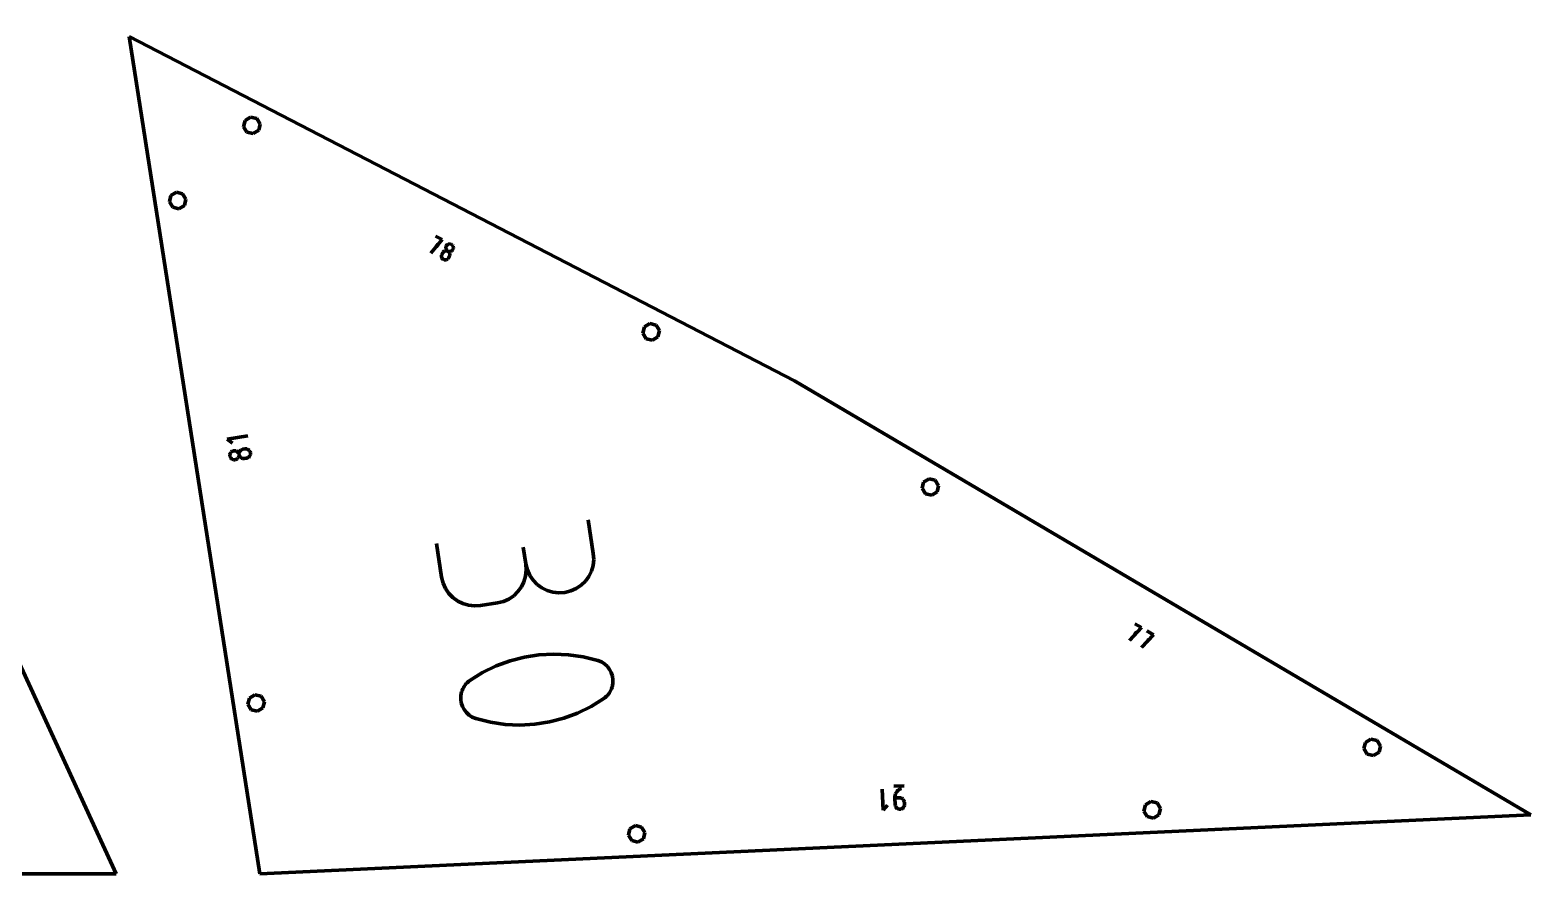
# Model space of a CAD drawing. Header units: inches. Extents: x -100 to 100, y -100 to -26.
# Drawn here: x 31.61 to 46.15, y -84.78 to -76.61 of the extents above; entities that cross this region are included whole.
import ezdxf

# ---------------------------------------------------------------- set-up
doc = ezdxf.new("R2010")
doc.units = ezdxf.units.IN
doc.header["$MEASUREMENT"] = 0
for name, color, linetype, lineweight in [('annotation', 7, 'Continuous', 0), ('boundary', 7, 'Continuous', 0), ('hole', 7, 'Continuous', 0)]:
    doc.layers.add(name, color=color, linetype=linetype, lineweight=lineweight)

msp = doc.modelspace()

# ---------------------------------------------------------------- linework, layer by layer
at = {"layer": 'annotation', "color": 1, "lineweight": 70}
for p, q in [((35.498189, -78.770178), (35.607344, -78.639563)), ((35.607344, -78.639563), (35.541714, -78.605614)), ((35.573347, -78.705286), (35.540536, -78.688314)), ((35.599416, -78.795557), (35.599205, -78.801913)), ((35.599205, -78.801913), (35.60008, -78.808154)), ((35.600757, -78.789226), (35.599416, -78.795557)), ((35.60008, -78.808154), (35.601994, -78.81414)), ((35.603277, -78.783059), (35.600757, -78.789226)), ((35.611722, -78.766733), (35.603277, -78.783059)), ((35.603277, -78.783059), (35.603277, -78.783059)), ((35.615299, -78.761113), (35.611722, -78.766733)), ((35.619694, -78.756353), (35.615299, -78.761113)), ((35.624764, -78.752498), (35.619694, -78.756353)), ((35.630369, -78.749592), (35.624764, -78.752498)), ((35.636368, -78.74768), (35.630369, -78.749592)), ((35.642618, -78.746808), (35.636368, -78.74768)), ((35.641805, -78.713612), (35.641588, -78.71998)), ((35.641588, -78.71998), (35.642455, -78.726235)), ((35.643151, -78.707272), (35.641805, -78.713612)), ((35.642455, -78.726235), (35.644361, -78.732237)), ((35.648979, -78.74702), (35.642618, -78.746808)), ((35.645671, -78.701103), (35.643151, -78.707272)), ((35.644361, -78.732237), (35.647261, -78.737843)), ((35.649236, -78.695508), (35.645671, -78.701103)), ((35.645671, -78.701103), (35.645671, -78.701103)), ((35.647261, -78.737843), (35.651109, -78.742912)), ((35.655309, -78.748361), (35.648979, -78.74702)), ((35.65362, -78.690767), (35.649236, -78.695508)), ((35.651109, -78.742912), (35.655859, -78.747304)), ((35.658683, -78.686926), (35.65362, -78.690767)), ((35.661468, -78.750875), (35.655309, -78.748361)), ((35.655859, -78.747304), (35.661468, -78.750875)), ((35.664283, -78.68403), (35.658683, -78.686926)), ((35.667079, -78.754448), (35.661468, -78.750875)), ((35.661468, -78.750875), (35.661468, -78.750875)), ((35.661468, -78.750875), (35.661468, -78.750875)), ((35.661468, -78.750875), (35.667624, -78.753389)), ((35.670278, -78.682126), (35.664283, -78.68403)), ((35.671831, -78.758839), (35.667079, -78.754448)), ((35.667624, -78.753389), (35.673953, -78.754729)), ((35.668824, -78.816966), (35.677269, -78.800639)), ((35.676526, -78.681258), (35.670278, -78.682126)), ((35.67568, -78.763908), (35.671831, -78.758839)), ((35.673953, -78.754729), (35.680314, -78.754941)), ((35.67858, -78.769512), (35.67568, -78.763908)), ((35.682886, -78.681472), (35.676526, -78.681258)), ((35.677269, -78.800639), (35.67979, -78.79447)), ((35.677269, -78.800639), (35.677269, -78.800639)), ((35.680486, -78.775512), (35.67858, -78.769512)), ((35.67979, -78.79447), (35.681136, -78.788132)), ((35.680314, -78.754941), (35.686565, -78.754068)), ((35.681353, -78.781765), (35.680486, -78.775512)), ((35.681136, -78.788132), (35.681353, -78.781765)), ((35.689216, -78.682813), (35.682886, -78.681472)), ((35.686565, -78.754068), (35.692564, -78.752156)), ((35.695374, -78.685328), (35.689216, -78.682813)), ((35.692564, -78.752156), (35.698171, -78.749249)), ((35.700985, -78.688902), (35.695374, -78.685328)), ((35.695374, -78.685328), (35.695374, -78.685328)), ((35.698171, -78.749249), (35.703243, -78.745393)), ((35.705738, -78.693293), (35.700985, -78.688902)), ((35.703243, -78.745393), (35.707639, -78.740631)), ((35.709587, -78.69836), (35.705738, -78.693293)), ((35.707639, -78.740631), (35.711218, -78.735009)), ((35.712489, -78.703961), (35.709587, -78.69836)), ((35.711218, -78.735009), (35.713725, -78.728867)), ((35.711218, -78.735009), (35.711218, -78.735009)), ((35.714398, -78.709954), (35.712489, -78.703961)), ((35.713725, -78.728867), (35.715061, -78.722549)), ((35.71527, -78.716198), (35.714398, -78.709954)), ((35.715061, -78.722549), (35.71527, -78.716198)), ((35.601994, -78.81414), (35.604901, -78.819731)), ((35.604901, -78.819731), (35.608756, -78.824788)), ((35.608756, -78.824788), (35.613511, -78.829171)), ((35.613511, -78.829171), (35.619121, -78.83274)), ((35.619121, -78.83274), (35.619121, -78.83274)), ((35.619121, -78.83274), (35.625275, -78.835257)), ((35.625275, -78.835257), (35.6316, -78.836605)), ((35.6316, -78.836605), (35.637954, -78.836829)), ((35.637954, -78.836829), (35.644198, -78.835971)), ((35.644198, -78.835971), (35.650189, -78.834074)), ((35.650189, -78.834074), (35.655788, -78.831182)), ((35.655788, -78.831182), (35.660854, -78.827338)), ((35.660854, -78.827338), (35.665246, -78.822585)), ((35.665246, -78.822585), (35.668824, -78.816966)), ((33.724012, -80.541111), (33.524781, -80.572215)), ((33.524781, -80.572215), (33.576, -80.60959)), ((33.560976, -80.699144), (33.556478, -80.705311)), ((33.566462, -80.693813), (33.560976, -80.699144)), ((33.57283, -80.689463), (33.566462, -80.693813)), ((33.579973, -80.68624), (33.57283, -80.689463)), ((33.587784, -80.684289), (33.579973, -80.68624)), ((33.595854, -80.683761), (33.587784, -80.684289)), ((33.587784, -80.684289), (33.587784, -80.684289)), ((33.603669, -80.68465), (33.595854, -80.683761)), ((33.611082, -80.68685), (33.603669, -80.68465)), ((33.617948, -80.690254), (33.611082, -80.68685)), ((33.624122, -80.694756), (33.617948, -80.690254)), ((33.629459, -80.70025), (33.624122, -80.694756)), ((33.64156, -80.698355), (33.639359, -80.705757)), ((33.644967, -80.691496), (33.64156, -80.698355)), ((33.649473, -80.685328), (33.644967, -80.691496)), ((33.654973, -80.679994), (33.649473, -80.685328)), ((33.661362, -80.675641), (33.654973, -80.679994)), ((33.668532, -80.672414), (33.661362, -80.675641)), ((33.676379, -80.670458), (33.668532, -80.672414)), ((33.698419, -80.667017), (33.676379, -80.670458)), ((33.676379, -80.670458), (33.676379, -80.670458)), ((33.706485, -80.666489), (33.698419, -80.667017)), ((33.714288, -80.66738), (33.706485, -80.666489)), ((33.721685, -80.669582), (33.714288, -80.66738)), ((33.728531, -80.67299), (33.721685, -80.669582)), ((33.734685, -80.677495), (33.728531, -80.67299)), ((33.740002, -80.682992), (33.734685, -80.677495)), ((33.74434, -80.689373), (33.740002, -80.682992)), ((33.747555, -80.696531), (33.74434, -80.689373)), ((33.749505, -80.704361), (33.747555, -80.696531)), ((33.550876, -80.719571), (33.549985, -80.727373)), ((33.549985, -80.727373), (33.550511, -80.735428)), ((33.550511, -80.735428), (33.550511, -80.735428)), ((33.550511, -80.735428), (33.552466, -80.74326)), ((33.553076, -80.712169), (33.550876, -80.719571)), ((33.552466, -80.74326), (33.555692, -80.750419)), ((33.556478, -80.705311), (33.553076, -80.712169)), ((33.555692, -80.750419), (33.560043, -80.756799)), ((33.560043, -80.756799), (33.565374, -80.762293)), ((33.565374, -80.762293), (33.571538, -80.766796)), ((33.571538, -80.766796), (33.578388, -80.770201)), ((33.578388, -80.770201), (33.585779, -80.772403)), ((33.585779, -80.772403), (33.593564, -80.773295)), ((33.593564, -80.773295), (33.601598, -80.772772)), ((33.601598, -80.772772), (33.609445, -80.770816)), ((33.601598, -80.772772), (33.601598, -80.772772)), ((33.609445, -80.770816), (33.616617, -80.767587)), ((33.616617, -80.767587), (33.623006, -80.763232)), ((33.623006, -80.763232), (33.628508, -80.757897)), ((33.628508, -80.757897), (33.633016, -80.751727)), ((33.633814, -80.706628), (33.629459, -80.70025)), ((33.633016, -80.751727), (33.636425, -80.744868)), ((33.637041, -80.713785), (33.633814, -80.706628)), ((33.636425, -80.744868), (33.638628, -80.737466)), ((33.638995, -80.721614), (33.637041, -80.713785)), ((33.639359, -80.705757), (33.638469, -80.713559)), ((33.638469, -80.713559), (33.638995, -80.721614)), ((33.638628, -80.737466), (33.63952, -80.729666)), ((33.638995, -80.721614), (33.638995, -80.721614)), ((33.638995, -80.721614), (33.640949, -80.729446)), ((33.63952, -80.729666), (33.638995, -80.721614)), ((33.638995, -80.721614), (33.638995, -80.721614)), ((33.640949, -80.729446), (33.644176, -80.736605)), ((33.644176, -80.736605), (33.648531, -80.742984)), ((33.648531, -80.742984), (33.653867, -80.748477)), ((33.653867, -80.748477), (33.66004, -80.752979)), ((33.66004, -80.752979), (33.666905, -80.756382)), ((33.666905, -80.756382), (33.674315, -80.758581)), ((33.674315, -80.758581), (33.682127, -80.759469)), ((33.682127, -80.759469), (33.690193, -80.758941)), ((33.690193, -80.758941), (33.712233, -80.7555)), ((33.712233, -80.7555), (33.720076, -80.753544)), ((33.712233, -80.7555), (33.712233, -80.7555)), ((33.720076, -80.753544), (33.727236, -80.750317)), ((33.727236, -80.750317), (33.733609, -80.745965)), ((33.733609, -80.745965), (33.739092, -80.740633)), ((33.739092, -80.740633), (33.743579, -80.734466)), ((33.743579, -80.734466), (33.746968, -80.72761)), ((33.746968, -80.72761), (33.749154, -80.720211)), ((33.749154, -80.720211), (33.750035, -80.712412)), ((33.750035, -80.712412), (33.749505, -80.704361)), ((33.749505, -80.704361), (33.749505, -80.704361)), ((37.070948, -81.67918), (37.019953, -81.352537)), ((35.550752, -81.581909), (35.601747, -81.908552)), ((36.417663, -81.781171), (36.392129, -81.617619)), ((36.392129, -81.617619), (36.417663, -81.781171)), ((37.074847, -81.738751), (37.070948, -81.67918)), ((36.414995, -81.898393), (36.421561, -81.840742)), ((36.421561, -81.840742), (36.417663, -81.781171)), ((36.417663, -81.781171), (36.417663, -81.781171)), ((36.417663, -81.781171), (36.432109, -81.839095)), ((36.432109, -81.839095), (36.455944, -81.892001)), ((37.02692, -81.901688), (37.052041, -81.85107)), ((37.052041, -81.85107), (37.068281, -81.796402)), ((37.068281, -81.796402), (37.074847, -81.738751)), ((35.601747, -81.908552), (35.601747, -81.908552)), ((35.601747, -81.908552), (35.616189, -81.966476)), ((35.616189, -81.966476), (35.640008, -82.019384)), ((36.340421, -82.049182), (36.373634, -82.003679)), ((36.373634, -82.003679), (36.398756, -81.953061)), ((36.398756, -81.953061), (36.414995, -81.898393)), ((36.455944, -81.892001), (36.488098, -81.939113)), ((36.488098, -81.939113), (36.5275, -81.979657)), ((36.5275, -81.979657), (36.573079, -82.012859)), ((36.906171, -82.01859), (36.953193, -81.986513)), ((36.953193, -81.986513), (36.993707, -81.947191)), ((36.993707, -81.947191), (37.02692, -81.901688)), ((35.640008, -82.019384), (35.672128, -82.066502)), ((35.672128, -82.066502), (35.711473, -82.107055)), ((35.711473, -82.107055), (35.756968, -82.14027)), ((35.756968, -82.14027), (35.807536, -82.165373)), ((36.142477, -82.158737), (36.200144, -82.144347)), ((36.200144, -82.144347), (36.252885, -82.120581)), ((36.252885, -82.120581), (36.299908, -82.088504)), ((36.299908, -82.088504), (36.340421, -82.049182)), ((36.573079, -82.012859), (36.623766, -82.037944)), ((36.623766, -82.037944), (36.678489, -82.054136)), ((36.678489, -82.054136), (36.736178, -82.060662)), ((36.736178, -82.060662), (36.795762, -82.056746)), ((36.795762, -82.056746), (36.85343, -82.042356)), ((36.795762, -82.056746), (36.795762, -82.056746)), ((36.85343, -82.042356), (36.906171, -82.01859)), ((35.807536, -82.165373), (35.862103, -82.18159)), ((35.862103, -82.18159), (35.919591, -82.188147)), ((35.919591, -82.188147), (35.978924, -82.184271)), ((35.978924, -82.184271), (36.142477, -82.158737)), ((36.142477, -82.158737), (36.142477, -82.158737)), ((42.264616, -82.521738), (42.380743, -82.397384)), ((42.343196, -82.461108), (42.311384, -82.442364)), ((42.380743, -82.397384), (42.317109, -82.359891)), ((42.498038, -82.466496), (42.434404, -82.429002)), ((42.381912, -82.590849), (42.498038, -82.466496)), ((42.460492, -82.530219), (42.428679, -82.511475)), ((36.263998, -82.719371), (36.129048, -82.76932)), ((36.402743, -82.68327), (36.263998, -82.719371)), ((36.544195, -82.661187), (36.402743, -82.68327)), ((36.687267, -82.653291), (36.544195, -82.661187)), ((36.830869, -82.659752), (36.687267, -82.653291)), ((36.973915, -82.68074), (36.830869, -82.659752)), ((37.115316, -82.716425), (36.973915, -82.68074)), ((37.149857, -82.730483), (37.115316, -82.716425)), ((37.115316, -82.716425), (37.115316, -82.716425)), ((37.18046, -82.749946), (37.149857, -82.730483)), ((35.998981, -82.832946), (35.874885, -82.910081)), ((36.129048, -82.76932), (35.998981, -82.832946)), ((37.206743, -82.774072), (37.18046, -82.749946)), ((37.228323, -82.802116), (37.206743, -82.774072)), ((37.244816, -82.833337), (37.228323, -82.802116)), ((37.255841, -82.86699), (37.244816, -82.833337)), ((37.261015, -82.902335), (37.255841, -82.86699)), ((35.795103, -83.020054), (35.787661, -83.056236)), ((35.800259, -83.00526), (35.795103, -83.020054)), ((35.795103, -83.020054), (35.795103, -83.020054)), ((35.80642, -82.991015), (35.800259, -83.00526)), ((35.813552, -82.97736), (35.80642, -82.991015)), ((35.821623, -82.964336), (35.813552, -82.97736)), ((35.830599, -82.951983), (35.821623, -82.964336)), ((35.840447, -82.940341), (35.830599, -82.951983)), ((35.851133, -82.929449), (35.840447, -82.940341)), ((35.862623, -82.919349), (35.851133, -82.929449)), ((35.874885, -82.910081), (35.862623, -82.919349)), ((35.874885, -82.910081), (35.874885, -82.910081)), ((37.22632, -83.029699), (37.234373, -83.016756)), ((37.234373, -83.016756), (37.241419, -83.003298)), ((37.241419, -83.003298), (37.247405, -82.989397)), ((37.247405, -82.989397), (37.252277, -82.975123)), ((37.252277, -82.975123), (37.259955, -82.938627)), ((37.252277, -82.975123), (37.252277, -82.975123)), ((37.259955, -82.938627), (37.261015, -82.902335)), ((35.787661, -83.056236), (35.786785, -83.092289)), ((35.786785, -83.092289), (35.792094, -83.12746)), ((35.792094, -83.12746), (35.803205, -83.160997)), ((35.803205, -83.160997), (35.819735, -83.192149)), ((36.918787, -83.225426), (37.048801, -83.161598)), ((37.048801, -83.161598), (37.172827, -83.084195)), ((37.172827, -83.084195), (37.185112, -83.074896)), ((37.172827, -83.084195), (37.172827, -83.084195)), ((37.185112, -83.074896), (37.196657, -83.064725)), ((37.196657, -83.064725), (37.207409, -83.053755)), ((37.207409, -83.053755), (37.217314, -83.042055)), ((37.217314, -83.042055), (37.22632, -83.029699)), ((35.819735, -83.192149), (35.841302, -83.220162)), ((35.841302, -83.220162), (35.867523, -83.244285)), ((35.867523, -83.244285), (35.898015, -83.263765)), ((35.898015, -83.263765), (35.932396, -83.277851)), ((35.932396, -83.277851), (35.932396, -83.277851)), ((35.932396, -83.277851), (36.073867, -83.313805)), ((36.073867, -83.313805), (36.216966, -83.334995)), ((36.503692, -83.333761), (36.645144, -83.311678)), ((36.645144, -83.311678), (36.783872, -83.275509)), ((36.783872, -83.275509), (36.918787, -83.225426)), ((36.216966, -83.334995), (36.360603, -83.34159)), ((36.360603, -83.34159), (36.503692, -83.333761)), ((39.868078, -83.963771), (39.877472, -84.165197)), ((40.082285, -83.928549), (39.981572, -83.933245)), ((39.99294, -84.03399), (39.992583, -84.047617)), ((39.995221, -84.020802), (39.99294, -84.03399)), ((39.999313, -84.008222), (39.995221, -84.020802)), ((40.005102, -83.99642), (39.999313, -84.008222)), ((40.012475, -83.985567), (40.005102, -83.99642)), ((40.021317, -83.975831), (40.012475, -83.985567)), ((40.031515, -83.967383), (40.021317, -83.975831)), ((40.042955, -83.960393), (40.031515, -83.967383)), ((40.055524, -83.95503), (40.042955, -83.960393)), ((40.055524, -83.95503), (40.055524, -83.95503)), ((39.877472, -84.165197), (39.920162, -84.118316)), ((40.037312, -84.045531), (39.992583, -84.047617)), ((39.992583, -84.047617), (39.995716, -84.114793)), ((39.995716, -84.114793), (39.995716, -84.114793)), ((39.995716, -84.114793), (39.996811, -84.122806)), ((39.996811, -84.122806), (39.999241, -84.130285)), ((39.999241, -84.130285), (40.002873, -84.137108)), ((40.002873, -84.137108), (40.007575, -84.143154)), ((40.007575, -84.143154), (40.013217, -84.148303)), ((40.013217, -84.148303), (40.019665, -84.152433)), ((40.019665, -84.152433), (40.026789, -84.155423)), ((40.026789, -84.155423), (40.034455, -84.157152)), ((40.034455, -84.157152), (40.042534, -84.157499)), ((40.045374, -84.045879), (40.037312, -84.045531)), ((40.042534, -84.157499), (40.050528, -84.156402)), ((40.042534, -84.157499), (40.042534, -84.157499)), ((40.053032, -84.047607), (40.045374, -84.045879)), ((40.050528, -84.156402), (40.057992, -84.153968)), ((40.060152, -84.050596), (40.053032, -84.047607)), ((40.057992, -84.153968), (40.064803, -84.150328)), ((40.066603, -84.054723), (40.060152, -84.050596)), ((40.064803, -84.150328), (40.070841, -84.145616)), ((40.072249, -84.05987), (40.066603, -84.054723)), ((40.070841, -84.145616), (40.075984, -84.139964)), ((40.076958, -84.065914), (40.072249, -84.05987)), ((40.075984, -84.139964), (40.080111, -84.133506)), ((40.080597, -84.072735), (40.076958, -84.065914)), ((40.080111, -84.133506), (40.083099, -84.126374)), ((40.083032, -84.080212), (40.080597, -84.072735)), ((40.084129, -84.088225), (40.083032, -84.080212)), ((40.083099, -84.126374), (40.084827, -84.118701)), ((40.085174, -84.110621), (40.084129, -84.088225)), ((40.084129, -84.088225), (40.084129, -84.088225)), ((40.084827, -84.118701), (40.085174, -84.110621))]:
    msp.add_line(p, q, dxfattribs=at)
at = {"layer": 'boundary', "color": 5, "lineweight": 70}
for p, q in [((32.450127, -84.783723), (28.312422, -75.803545)), ((39.020545, -80.006125), (32.575127, -76.672022)), ((32.575127, -76.672022), (33.841525, -84.783723)), ((46.154519, -84.209514), (39.020545, -80.006125)), ((33.841525, -84.783723), (46.154519, -84.209514)), ((20.123752, -84.783723), (32.450127, -84.783723))]:
    msp.add_line(p, q, dxfattribs=at)
at = {"layer": 'hole', "color": 5, "lineweight": 70}
for p, q in [((33.683498, -77.545659), (33.698136, -77.485276)), ((33.698136, -77.485276), (33.751184, -77.452929)), ((33.751184, -77.452929), (33.811567, -77.467567)), ((33.811567, -77.467567), (33.843914, -77.520615)), ((33.715845, -77.598707), (33.683498, -77.545659)), ((33.776228, -77.613345), (33.715845, -77.598707)), ((33.829276, -77.580998), (33.776228, -77.613345)), ((33.843914, -77.520615), (33.829276, -77.580998)), ((32.964331, -78.273142), (32.978969, -78.212759)), ((32.978969, -78.212759), (33.032017, -78.180412)), ((33.032017, -78.180412), (33.0924, -78.19505)), ((33.0924, -78.19505), (33.124747, -78.248098)), ((32.996678, -78.32619), (32.964331, -78.273142)), ((33.057061, -78.340827), (32.996678, -78.32619)), ((33.110109, -78.308481), (33.057061, -78.340827)), ((33.124747, -78.248098), (33.110109, -78.308481)), ((37.550749, -79.54612), (37.565387, -79.485737)), ((37.565387, -79.485737), (37.618435, -79.453391)), ((37.618435, -79.453391), (37.678818, -79.468028)), ((37.678818, -79.468028), (37.711165, -79.521076)), ((37.711165, -79.521076), (37.696527, -79.581459)), ((37.583096, -79.599168), (37.550749, -79.54612)), ((37.643479, -79.613806), (37.583096, -79.599168)), ((37.696527, -79.581459), (37.643479, -79.613806)), ((40.256086, -81.047792), (40.270724, -80.987409)), ((40.270724, -80.987409), (40.323771, -80.955063)), ((40.323771, -80.955063), (40.384155, -80.9697)), ((40.384155, -80.9697), (40.416501, -81.022748)), ((40.288432, -81.10084), (40.256086, -81.047792)), ((40.348816, -81.115478), (40.288432, -81.10084)), ((40.401863, -81.083131), (40.348816, -81.115478)), ((40.416501, -81.022748), (40.401863, -81.083131)), ((33.72417, -83.140162), (33.738808, -83.079779)), ((33.756517, -83.19321), (33.72417, -83.140162)), ((33.738808, -83.079779), (33.791856, -83.047432)), ((33.791856, -83.047432), (33.852239, -83.06207)), ((33.852239, -83.06207), (33.884586, -83.115118)), ((33.884586, -83.115118), (33.869948, -83.175501)), ((33.8169, -83.207848), (33.756517, -83.19321)), ((33.869948, -83.175501), (33.8169, -83.207848)), ((44.53647, -83.569826), (44.551108, -83.509443)), ((44.568817, -83.622874), (44.53647, -83.569826)), ((44.551108, -83.509443), (44.604156, -83.477096)), ((44.604156, -83.477096), (44.664539, -83.491734)), ((44.682248, -83.605165), (44.6292, -83.637512)), ((44.664539, -83.491734), (44.696886, -83.544782)), ((44.696886, -83.544782), (44.682248, -83.605165)), ((44.6292, -83.637512), (44.568817, -83.622874)), ((42.40491, -84.174169), (42.419548, -84.113785)), ((42.437257, -84.227216), (42.40491, -84.174169)), ((42.419548, -84.113785), (42.472596, -84.081439)), ((42.472596, -84.081439), (42.532979, -84.096077)), ((42.532979, -84.096077), (42.565326, -84.149124)), ((42.565326, -84.149124), (42.550688, -84.209508)), ((37.424976, -84.346704), (37.478024, -84.314358)), ((37.478024, -84.314358), (37.538407, -84.328995)), ((37.538407, -84.328995), (37.570754, -84.382043)), ((42.49764, -84.241854), (42.437257, -84.227216)), ((42.550688, -84.209508), (42.49764, -84.241854)), ((37.410338, -84.407087), (37.424976, -84.346704)), ((37.442685, -84.460135), (37.410338, -84.407087)), ((37.503068, -84.474773), (37.442685, -84.460135)), ((37.556116, -84.442426), (37.503068, -84.474773)), ((37.570754, -84.382043), (37.556116, -84.442426))]:
    msp.add_line(p, q, dxfattribs=at)

doc.saveas('drawing.dxf')
